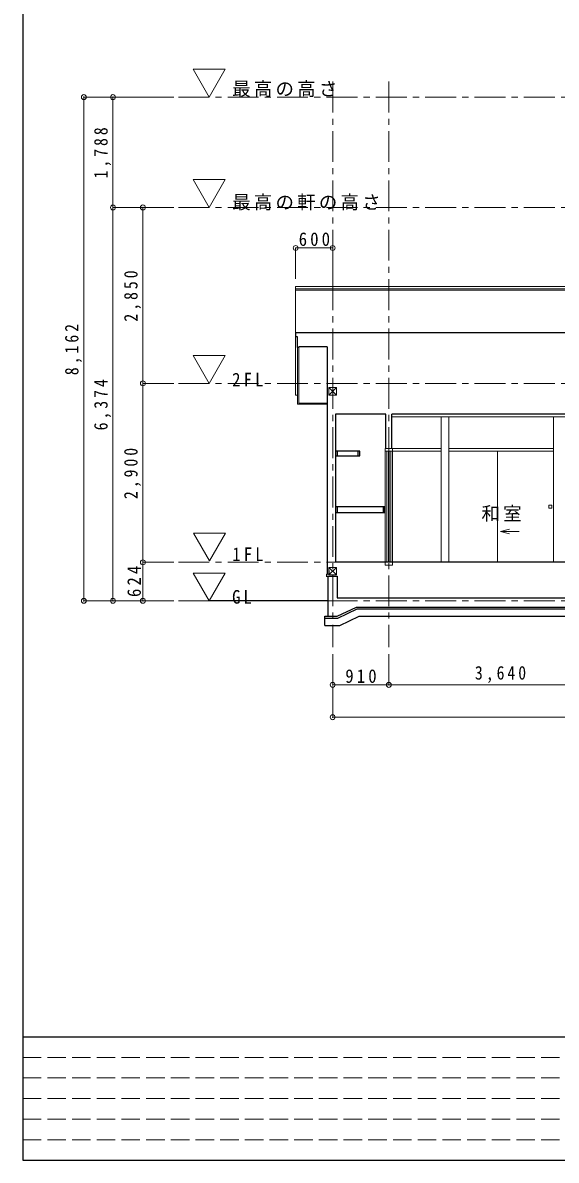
# Model space of a CAD drawing. Units: millimetres on the paper, enlarged 50 times, with parts at other scales. Extents: x -10000 to 10000, y -6925 to 6925.
# Drawn here: x -10000 to -5677, y -6925 to 2290 of the extents above; entities that cross this region are included whole.
import ezdxf

# ---------------------------------------------------------------- set-up
doc = ezdxf.new("R2010")
doc.units = ezdxf.units.MM
doc.header["$LTSCALE"] = 50
doc.header["$PDMODE"] = 32
doc.header["$PDSIZE"] = 40
doc.linetypes.add('CHAIN1', pattern=[8, 5, -1, 1, -1])
doc.linetypes.add('DASHED3', pattern=[4, 3, -1])
for name, color, linetype, lineweight in [('0-0_基準線', 1, 'CHAIN1', 9), ('0-1_仕上げ', 7, 'Continuous', 25), ('0-2_躯体', 4, 'Continuous', 9), ('0-3_建具', 3, 'Continuous', 13), ('0-4_造作', 7, 'Continuous', 25), ('0-5_見え掛り', 2, 'Continuous', 13), ('0-B_記号', 6, 'Continuous', 9), ('0-D_寸法', 4, 'Continuous', 9), ('F-1_図枠', 7, 'Continuous', 25)]:
    doc.layers.add(name, color=color, linetype=linetype, lineweight=lineweight)
doc.layers.add('0-A_文字', color=7, linetype='Continuous')
doc.styles.add('ＭＳ ゴシック', font='')
doc.styles.get('ＭＳ ゴシック').set_extended_font_data('MS Gothic')

msp = doc.modelspace()

# ---------------------------------------------------------------- linework, layer by layer
at = {"layer": '0-0_基準線'}
for p, q in [((-7488.81, 1812.77), (-7488.81, -2768.23)), ((-7033.81, 1812.77), (-7033.81, -2768.23)), ((-8738.81, 1687.77), (-618.81, 1687.77)), ((-8738.81, 793.77), (-618.81, 793.77)), ((-8738.81, -631.23), (-618.81, -631.23)), ((-8738.81, -2081.23), (-618.81, -2081.23)), ((-8738.81, -2393.23), (-618.81, -2393.23))]:
    msp.add_line(p, q, dxfattribs=at)
at = {"layer": '0-1_仕上げ'}
for p, q in [((-7788.81, -221.45), (-7788.81, -253.76)), ((-7763.81, -339.92), (-7773.81, -339.92)), ((-7763.81, -339.92), (-7763.81, -334.54)), ((-7533.81, -334.54), (-7763.81, -334.54)), ((-7533.81, -334.54), (-7533.81, -2177.51)), ((-7465.06, -881.23), (-7465.06, -2081.23)), ((-7057.56, -881.23), (-7465.06, -881.23)), ((-7057.56, -1158.73), (-7057.56, -881.23)), ((-7010.06, -1158.73), (-7010.06, -881.23)), ((-5237.56, -881.23), (-7010.06, -881.23)), ((-1148.81, -2081.23), (-7465.06, -2081.23)), ((-7538.81, -2178.23), (-7521.31, -2175.73)), ((-7538.81, -2178.23), (-7538.81, -2198.23)), ((-7526.31, -2518.23), (-7526.31, -2193.23)), ((-7521.31, -2148.23), (-7521.31, -2175.73)), ((-7526.31, -2393.23), (-8488.81, -2393.23)), ((-7451.31, -2368.23), (-5251.31, -2368.23)), ((-7451.31, -2518.23), (-7295.42, -2443.23)), ((-7295.42, -2443.23), (-1312.19, -2443.23)), ((-7291.41, -2458.23), (-1316.21, -2458.23)), ((-7551.31, -2518.23), (-7451.31, -2518.23)), ((-7551.31, -2593.23), (-7551.31, -2518.23)), ((-7431.21, -2593.23), (-7275.33, -2518.23)), ((-7275.33, -2518.23), (-1332.29, -2518.23)), ((-7551.31, -2593.23), (-7431.21, -2593.23))]:
    msp.add_line(p, q, dxfattribs=at)
for points in [[(-7773.81, -339.92), (-7773.81, -253.76), (-7788.81, -253.76)], [(-7526.31, -2193.23), (-7451.31, -2193.23), (-7451.31, -2368.23)], [(-7551.31, -2533.23), (-7447.29, -2533.23), (-7291.41, -2458.23)]]:
    msp.add_lwpolyline(points, dxfattribs=at)
at = {"layer": '0-2_躯体'}
for p, q in [((-7458.81, -666.23), (-7518.81, -726.23)), ((-7458.81, -726.23), (-7518.81, -666.23)), ((-7518.81, -2123.23), (-7458.81, -2183.23)), ((-7518.81, -2183.23), (-7458.81, -2123.23))]:
    msp.add_line(p, q, dxfattribs=at)
for points in [[(-7518.81, -726.23), (-7458.81, -726.23), (-7458.81, -666.23), (-7518.81, -666.23)], [(-7458.81, -2183.23), (-7518.81, -2183.23), (-7518.81, -2123.23), (-7458.81, -2123.23)]]:
    msp.add_lwpolyline(points, close=True, dxfattribs=at)
at = {"layer": '0-3_建具'}
for p, q in [((-7063.81, -1158.73), (-7063.81, -1181.23)), ((-7063.81, -1181.23), (-7003.81, -1181.23)), ((-7050.31, -2081.23), (-7050.31, -1181.23)), ((-7035.31, -2081.23), (-7035.31, -1181.23)), ((-7032.31, -2081.23), (-7032.31, -1181.23)), ((-7017.31, -2081.23), (-7017.31, -1181.23)), ((-7063.81, -2103.73), (-7003.81, -2103.73))]:
    msp.add_line(p, q, dxfattribs=at)
at = {"layer": '0-3_建具', "color": 2}
for p, q in [((-7063.81, -2081.23), (-7063.81, -1181.23)), ((-7003.81, -2081.23), (-7003.81, -1181.23))]:
    msp.add_line(p, q, dxfattribs=at)
at = {"layer": '0-3_建具', "color": 4, "lineweight": 9}
for p, q in [((-6153.81, -1181.23), (-6153.81, -2081.23)), ((-5698.81, -1181.23), (-6153.81, -1181.23)), ((-5738.81, -1643.73), (-5738.81, -1618.73)), ((-5738.81, -1618.73), (-5713.81, -1618.73)), ((-5713.81, -1643.73), (-5738.81, -1643.73)), ((-5713.81, -1618.73), (-5713.81, -1643.73)), ((-6128.81, -1831.23), (-6056.36, -1811.81))]:
    msp.add_line(p, q, dxfattribs=at)
at = {"layer": '0-3_建具'}
for points in [[(-7003.81, -1181.23), (-7003.81, -1158.73), (-7063.81, -1158.73)], [(-7003.81, -2103.73), (-7003.81, -2081.23), (-7063.81, -2081.23), (-7063.81, -2103.73)]]:
    msp.add_lwpolyline(points, dxfattribs=at)
at = {"layer": '0-3_建具', "color": 4, "lineweight": 9}
msp.add_lwpolyline([(-5978.81, -1831.23), (-6128.81, -1831.23), (-6056.36, -1850.64)], dxfattribs=at)
at = {"layer": '0-4_造作'}
for p, q in [((-7465.06, -1181.23), (-7465.06, -1218.73)), ((-7450.06, -1181.23), (-7465.06, -1181.23)), ((-7285.06, -1181.23), (-7450.06, -1181.23)), ((-7285.06, -1181.23), (-7285.06, -1218.73)), ((-7270.06, -1181.23), (-7285.06, -1181.23)), ((-7270.06, -1218.73), (-7270.06, -1181.23)), ((-7465.06, -1631.23), (-7465.06, -1676.23)), ((-7450.06, -1631.23), (-7465.06, -1631.23)), ((-7450.06, -1676.23), (-7450.06, -1631.23)), ((-7080.06, -1631.23), (-7450.06, -1631.23)), ((-7080.06, -1631.23), (-7080.06, -1676.23)), ((-7065.06, -1631.23), (-7080.06, -1631.23)), ((-7065.06, -1676.23), (-7065.06, -1631.23)), ((-7465.06, -1676.23), (-7450.06, -1676.23)), ((-7450.06, -1676.23), (-7080.06, -1676.23)), ((-7080.06, -1676.23), (-7065.06, -1676.23))]:
    msp.add_line(p, q, dxfattribs=at)
for points in [[(-7465.06, -1218.73), (-7450.06, -1218.73), (-7450.06, -1181.23)], [(-7450.06, -1218.73), (-7285.06, -1218.73), (-7270.06, -1218.73)]]:
    msp.add_lwpolyline(points, dxfattribs=at)
at = {"layer": '0-5_見え掛り'}
for p, q in [((-7788.81, 154.22), (-7788.81, -221.45)), ((-5261.31, 154.22), (-7788.81, 154.22)), ((-5261.31, 134.72), (-7788.81, 134.72)), ((-6124.01, 124.66), (-7788.81, 124.66)), ((-5261.31, 124.66), (-6124.01, 124.66)), ((-7788.81, -253.76), (-7788.81, -727.76)), ((-7763.81, -339.92), (-7763.81, -800.55)), ((-7773.81, -727.76), (-7788.81, -727.76)), ((-7533.81, -800.55), (-7773.81, -800.55)), ((-7533.81, -792.2), (-7763.81, -792.2)), ((-7533.81, -796.84), (-7763.81, -796.84)), ((-5237.56, -903.73), (-7010.06, -903.73)), ((-6608.81, -903.73), (-6608.81, -2081.23)), ((-6608.81, -1303.82), (-6608.81, -903.73)), ((-6548.81, -903.73), (-6548.81, -2081.23)), ((-6548.81, -1303.82), (-6548.81, -903.73)), ((-5698.81, -903.73), (-5698.81, -2081.23)), ((-7010.06, -1158.73), (-6608.81, -1158.73)), ((-7010.06, -1181.23), (-6608.81, -1181.23)), ((-6548.81, -1158.73), (-5698.81, -1158.73)), ((-6548.81, -1181.23), (-5698.81, -1181.23))]:
    msp.add_line(p, q, dxfattribs=at)
at = {"layer": '0-5_見え掛り', "color": 7, "lineweight": 25}
msp.add_line((-5258.81, -221.45), (-7788.81, -221.45), dxfattribs=at)
at = {"layer": '0-5_見え掛り'}
msp.add_lwpolyline([(-7773.81, -339.92), (-7773.81, -727.76), (-7773.81, -800.55)], dxfattribs=at)
at = {"layer": '0-B_記号'}
for p, q in [((-8357.75, -1845.12), (-8617.56, -1845.12)), ((-8617.56, -1845.12), (-8487.66, -2070.12)), ((-8487.66, -2070.12), (-8357.75, -1845.12))]:
    msp.add_line(p, q, dxfattribs=at)
for points in [[(-8488.81, 1687.77), (-8358.91, 1912.77), (-8618.71, 1912.77)], [(-8488.81, 793.77), (-8358.91, 1018.77), (-8618.71, 1018.77)], [(-8358.91, -406.23), (-8618.71, -406.23), (-8488.81, -631.23)], [(-8488.81, -2393.23), (-8358.91, -2168.23), (-8618.71, -2168.23)]]:
    msp.add_lwpolyline(points, close=True, dxfattribs=at)
at = {"layer": '0-D_寸法'}
for p, q in [((-9505.17, 1687.77), (-9255.17, 1687.77)), ((-9505.17, -2393.23), (-9505.17, 1687.77)), ((-9269.21, 793.77), (-9269.21, 1687.77)), ((-9269.21, 1687.77), (-8776.29, 1687.77)), ((-9098.76, 1687.77), (-9019.21, 1687.77)), ((-9049.95, 1687.77), (-9019.21, 1687.77)), ((-9269.21, 793.77), (-9019.21, 793.77)), ((-9269.21, -2393.23), (-9269.21, 793.77)), ((-9026.29, -631.23), (-9026.29, 793.77)), ((-8798.62, 793.77), (-8783.25, 793.77)), ((-8789.58, 793.77), (-8778.73, 793.77)), ((-8783.25, 793.77), (-8776.29, 793.77)), ((-8778.73, 793.77), (-8776.29, 793.77)), ((-7788.81, 465.49), (-7788.81, 215.49)), ((-7788.81, 465.49), (-7488.81, 465.49)), ((-7488.81, 465.49), (-7488.81, 215.49)), ((-9026.29, -631.23), (-8776.29, -631.23)), ((-9026.29, -2081.23), (-9026.29, -631.23)), ((-9026.29, -2081.23), (-8776.29, -2081.23)), ((-9026.29, -2393.23), (-9026.29, -2081.23)), ((-9505.17, -2393.23), (-9255.17, -2393.23)), ((-9269.21, -2393.23), (-9019.21, -2393.23)), ((-9026.29, -2393.23), (-8776.29, -2393.23)), ((-7488.81, -3074.26), (-7488.81, -2824.26)), ((-7033.81, -3074.26), (-7033.81, -2824.26)), ((-7488.81, -3074.26), (-7033.81, -3074.26)), ((-7488.81, -3335.9), (-7488.81, -3085.9)), ((-7033.81, -3074.26), (-5213.81, -3074.26)), ((-7488.81, -3335.9), (-1118.81, -3335.9))]:
    msp.add_line(p, q, dxfattribs=at)
msp.add_lwpolyline([(-9019.21, 793.77), (-8914.34, 793.77), (-8800.43, 793.77), (-8789.58, 793.77)], dxfattribs=at)
for p in [(-9505.17, 1687.77), (-9269.21, 1687.77), (-9269.21, 793.77), (-9026.29, 793.77), (-7788.81, 465.49), (-7488.81, 465.49), (-9026.29, -631.23), (-9026.29, -2081.23), (-9505.17, -2393.23), (-9269.21, -2393.23), (-9026.29, -2393.23), (-7488.81, -3074.26), (-7033.81, -3074.26), (-7488.81, -3335.9)]:
    msp.add_point(p, dxfattribs=at)
at = {"layer": 'F-1_図枠'}
for p, q in [((-10000, 6925), (-10000, -6925)), ((-10000, -5925), (10000, -5925)), ((-10000, -6925), (10000, -6925))]:
    msp.add_line(p, q, dxfattribs=at)
at = {"layer": 'F-1_図枠', "color": 4, "linetype": 'DASHED3', "lineweight": 9}
for p, q in [((-10000, -6091.67), (-2000, -6091.67)), ((-10000, -6258.33), (-2000, -6258.33)), ((-10000, -6425), (-2000, -6425)), ((-10000, -6591.67), (-2000, -6591.67)), ((-10000, -6758.33), (-2000, -6758.33))]:
    msp.add_line(p, q, dxfattribs=at)

# ---------------------------------------------------------------- texts
at = {"layer": '0-5_見え掛り', "color": 7, "insert": (-6283.39, -1752.93), "char_height": 110, "attachment_point": 7, "style": 'ＭＳ ゴシック'}
msp.add_mtext('\\T1.17;和室', dxfattribs=at)
at = {"layer": '0-A_文字', "char_height": 110, "attachment_point": 7, "style": 'ＭＳ ゴシック'}
for s, insert in [('\\T1.17;最高の高さ', (-8303.38, 1687.77)), ('\\T1.17;最高の軒の高さ', (-8303.38, 769.38)), ('\\T1.38;\\W0.9;2FL', (-8303.38, -655.62)), ('\\T1.38;\\W0.9;1FL', (-8302.23, -2070.12)), ('\\T1.36;\\W0.9;GL', (-8303.38, -2417.62))]:
    msp.add_mtext(s, dxfattribs=dict(at, insert=insert))
at = {"layer": '0-D_寸法', "color": 7, "char_height": 110, "attachment_point": 7, "rotation": 90, "style": 'ＭＳ ゴシック'}
for s, insert in [('\\T1.38;\\W0.85;1,788', (-9284.21, 1028.27)), ('\\T1.38;\\W0.85;2,850', (-9041.29, -131.23)), ('\\T1.38;\\W0.85;8,162', (-9520.17, -565.23)), ('\\T1.38;\\W0.85;6,374', (-9284.21, -1012.23)), ('\\T1.38;\\W0.85;2,900', (-9041.29, -1568.73)), ('\\T1.38;\\W0.9;624', (-9041.29, -2362.23))]:
    msp.add_mtext(s, dxfattribs=dict(at, insert=insert))
at = {"layer": '0-D_寸法', "color": 7, "char_height": 110, "attachment_point": 7, "style": 'ＭＳ ゴシック'}
for s, insert in [('\\T1.38;\\W0.9;600', (-7763.81, 480.49)), ('\\T1.38;\\W0.85;3,640', (-6336.31, -3059.26)), ('\\T1.38;\\W0.9;910', (-7386.31, -3059.26))]:
    msp.add_mtext(s, dxfattribs=dict(at, insert=insert))

doc.saveas('drawing.dxf')
